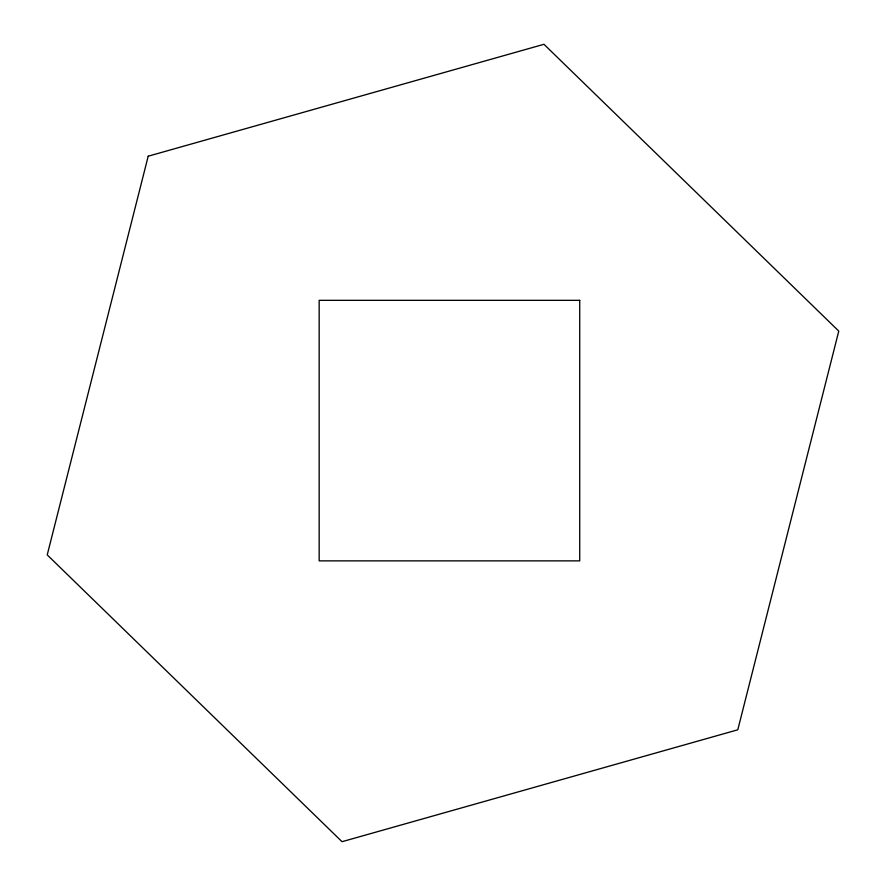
<?xml version="1.0" encoding="UTF-8"?>
<svg xmlns="http://www.w3.org/2000/svg" width="886" height="886" viewBox="0 0 886 886"><rect width="100%" height="100%" fill="white"/><g stroke="black" fill="none" stroke-linecap="round" stroke-linejoin="round"><path stroke-width="1.33" d="M148.206 156.202L47.224 554.902L342.029 841.7L737.794 729.798L838.776 331.098L543.971 44.3L148.206 156.202M579.71 300.332L319.17 300.332L319.17 560.871L579.71 560.871L579.71 300.332"/></g></svg>
